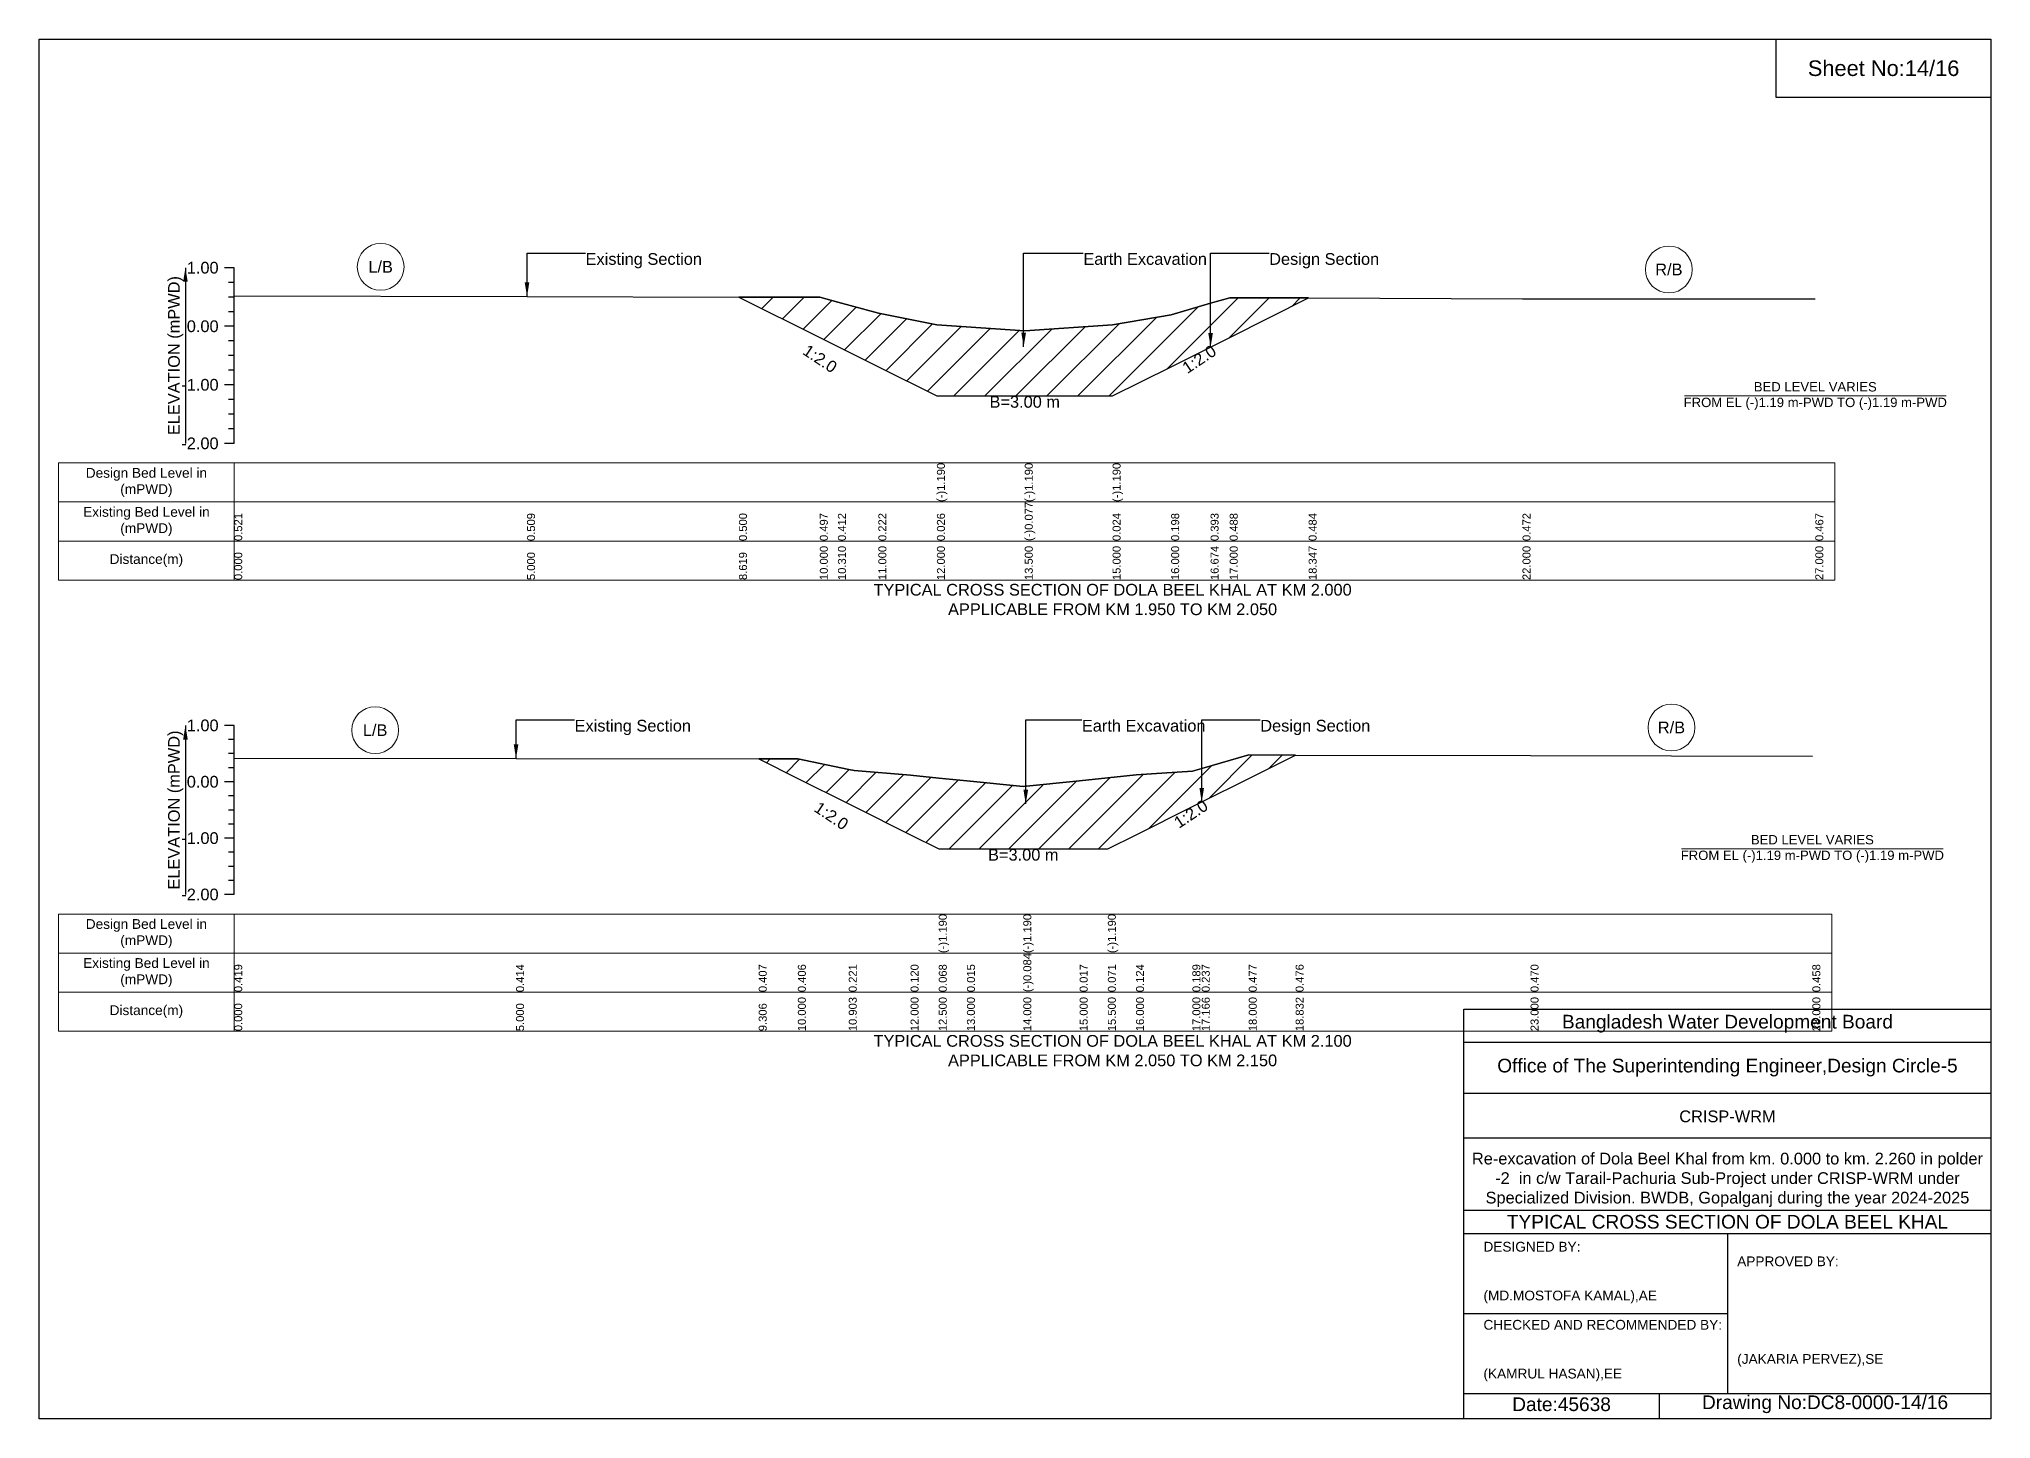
# Model space of a CAD drawing. Header units: inches. Extents: x 91000 to 258000, y -5656 to 125.
# Drawn here: x 230000 to 238000, y -5656 to 0 of the extents above; entities that cross this region are included whole.
import ezdxf

# ---------------------------------------------------------------- set-up
doc = ezdxf.new("R2010")
doc.units = ezdxf.units.IN
doc.header["$LTSCALE"] = 7
doc.header["$MEASUREMENT"] = 0
for name, color, linetype, lineweight in [('Cross section Data Border', 7, 'Continuous', 9), ('Cross Section Labels', 7, 'Continuous', 9), ('Existing_Bed_Level for Xsection', 7, 'Continuous', 25)]:
    doc.layers.add(name, color=color, linetype=linetype, lineweight=lineweight)
doc.styles.get("Standard").update_dxf_attribs({"font": 'arial.ttf'})
doc.dimstyles.get("Standard").update_dxf_attribs({"dimtxt": 0.18, "dimasz": 0.18, "dimexe": 0.18, "dimexo": 0.0625, "dimgap": 0.09, "dimtad": 0, "dimtih": 1, "dimtoh": 1, "dimdec": 4, "dimzin": 0, "dimdsep": 46, "dimtxsty": 'Standard', "dimcen": 0.09, "dimadec": 0, "dimazin": 0, "dimtfac": 1, "dimtdec": 4, "dimtofl": 0, "dimtmove": 0, "dimatfit": 3, "dimfxl": 1, "dimtolj": 1, "dimtzin": 0, "dimarcsym": 0})

msp = doc.modelspace()

# ---------------------------------------------------------------- hatches: boundary and pattern name
at = {"layer": 'Existing_Bed_Level for Xsection'}
h = msp.add_hatch(dxfattribs=at)
h.set_pattern_fill('ANSI31', color=256, scale=720, style=0)
h.paths.add_polyline_path([(232868.6, -1057.4), (233200, -1223.1), (233274.3, -1260.3), (233440, -1343.1), (233680, -1463.1), (234040, -1463.1), (234400, -1463.1), (234640, -1343.1), (234801.7, -1262.3), (234880, -1223.1), (235203.4, -1061.4), (234880, -1060.4), (234801.7, -1083.1), (234640, -1130), (234400, -1171.8), (234040, -1196), (233680, -1171.3), (233440, -1124.2), (233274.3, -1078.7), (233200, -1058.2)])
h = msp.add_hatch(dxfattribs=at)
h.set_pattern_fill('ANSI31', color=256, scale=693, style=0)
h.paths.add_polyline_path([(232949.6, -2950.6), (233110, -3030.7), (233318.6, -3135), (233341, -3146.2), (233572, -3261.7), (233687.5, -3319.5), (233803, -3319.5), (234034, -3319.5), (234265, -3319.5), (234380.5, -3319.5), (234496, -3261.7), (234727, -3146.2), (234765.3, -3127.1), (234958, -3030.7), (235150.1, -2934.7), (234958, -2934.4), (234765.3, -2989.9), (234727, -3000.9), (234496, -3016), (234380.5, -3028.3), (234265, -3040.7), (234034, -3064), (233803, -3041.1), (233687.5, -3029), (233572, -3016.9), (233341, -2998.2), (233318.6, -2993.6), (233110, -2950.8)])

# ---------------------------------------------------------------- linework, layer by layer
for points in [[(230000, 0), (238000, 0), (238000, -5656), (230000, -5656)], [(237120, 0), (238000, 0), (238000, -240), (237120, -240)]]:
    msp.add_lwpolyline(points, close=True)
for points in [[(235840, -5656), (235840, -3976), (238000, -3976)], [(235840, -4112), (238000, -4112)], [(235840, -4320), (238000, -4320)], [(235840, -4504), (238000, -4504)], [(235840, -4800), (238000, -4800)], [(235840, -4896), (238000, -4896)], [(236920, -4896), (236920, -5552)], [(235840, -5224), (236920, -5224)], [(235840, -5552), (238000, -5552)], [(236640, -5552), (236640, -5656)]]:
    msp.add_lwpolyline(points)
at = {"layer": 'Cross section Data Border'}
for points in [[(230080, -1737.5), (237360, -1737.5), (237360, -2217.5), (230080, -2217.5)], [(230080, -3586.6), (237348, -3586.6), (237348, -4066.6), (230080, -4066.6)]]:
    msp.add_lwpolyline(points, close=True, dxfattribs=at)
for points in [[(230800, -1737.5), (230800, -2217.5)], [(230080, -1897.5), (237360, -1897.5)], [(230080, -2057.5), (237360, -2057.5)], [(230800, -3586.6), (230800, -4066.6)], [(230080, -3746.6), (237348, -3746.6)], [(230080, -3906.6), (237348, -3906.6)]]:
    msp.add_lwpolyline(points, dxfattribs=at)
at = {"layer": 'Cross Section Labels'}
for points in [[(236744.2, -1463.1), (237815.8, -1463.1)], [(236732.2, -3319.5), (237803.8, -3319.5)]]:
    msp.add_lwpolyline(points, dxfattribs=at)
for centre in [(231400, -933.9), (236680, -944.8), (231377.5, -2832.9), (236690.5, -2821.9)]:
    msp.add_circle(centre, 96, dxfattribs=at)
at = {"layer": 'Existing_Bed_Level for Xsection'}
for points in [[(230800, -937.5), (230760, -937.5)], [(230800, -1657.5), (230800, -1417.5), (230800, -1177.5), (230800, -937.5)], [(230800, -997.5), (230776, -997.5)], [(230800, -1057.5), (230776, -1057.5)], [(230800, -1117.5), (230776, -1117.5)], [(230800, -1052.5), (232000, -1055.4), (232868.6, -1057.4), (233200, -1058.2), (233274.3, -1078.7), (233440, -1124.2), (233680, -1171.3), (233680, -1171.3), (234040, -1196), (234040, -1196), (234400, -1171.8), (234400, -1171.8), (234640, -1130), (234801.7, -1083.1), (234880, -1060.4), (235203.4, -1061.4), (236080, -1064.2), (237280, -1065.4)], [(230800, -1177.5), (230760, -1177.5)], [(230800, -1237.5), (230776, -1237.5)], [(230800, -1297.5), (230776, -1297.5)], [(230800, -1357.5), (230776, -1357.5)], [(230800, -1417.5), (230760, -1417.5)], [(230800, -1477.5), (230776, -1477.5)], [(230800, -1537.5), (230776, -1537.5)], [(230800, -1597.5), (230776, -1597.5)], [(230800, -1657.5), (230760, -1657.5)], [(230800, -2813.6), (230760, -2813.6)], [(230800, -2871.3), (230776, -2871.3)], [(230800, -3506.6), (230800, -3275.6), (230800, -3044.6), (230800, -2813.6)], [(230800, -2929.1), (230776, -2929.1)], [(230800, -2947.8), (231955, -2949), (232949.6, -2950.6), (233110, -2950.8), (233318.6, -2993.6), (233341, -2998.2), (233572, -3016.9), (233687.5, -3029), (233687.5, -3029), (233803, -3041.1), (234034, -3064), (234034, -3064), (234265, -3040.7), (234380.5, -3028.3), (234380.5, -3028.3), (234496, -3016), (234727, -3000.9), (234765.3, -2989.9), (234958, -2934.4), (235150.1, -2934.7), (236113, -2936), (237268, -2938.8)], [(230800, -2986.8), (230776, -2986.8)], [(230800, -3044.6), (230760, -3044.6)], [(230800, -3102.3), (230776, -3102.3)], [(230800, -3160.1), (230776, -3160.1)], [(230800, -3275.6), (230760, -3275.6)], [(230800, -3217.8), (230776, -3217.8)], [(230800, -3333.3), (230776, -3333.3)], [(230800, -3391.1), (230776, -3391.1)], [(230800, -3506.6), (230760, -3506.6)], [(230800, -3448.8), (230776, -3448.8)]]:
    msp.add_lwpolyline(points, dxfattribs=at)
for points in [[(232868.6, -1057.4), (232868.6, -1057.4), (233200, -1223.1), (233274.3, -1260.3), (233440, -1343.1), (233680, -1463.1), (233680, -1463.1), (234040, -1463.1), (234040, -1463.1), (234400, -1463.1), (234400, -1463.1), (234640, -1343.1), (234801.7, -1262.3), (234880, -1223.1), (235203.4, -1061.4), (235203.4, -1061.4), (235203.4, -1061.4), (234880, -1060.4), (234801.7, -1083.1), (234640, -1130), (234400, -1171.8), (234400, -1171.8), (234040, -1196), (234040, -1196), (233680, -1171.3), (233680, -1171.3), (233440, -1124.2), (233274.3, -1078.7), (233200, -1058.2), (232868.6, -1057.4)], [(232949.6, -2950.6), (232949.6, -2950.6), (233110, -3030.7), (233318.6, -3135), (233341, -3146.2), (233572, -3261.7), (233687.5, -3319.5), (233687.5, -3319.5), (233803, -3319.5), (234034, -3319.5), (234034, -3319.5), (234265, -3319.5), (234380.5, -3319.5), (234380.5, -3319.5), (234496, -3261.7), (234727, -3146.2), (234765.3, -3127.1), (234958, -3030.7), (235150.1, -2934.7), (234958, -2934.4), (234765.3, -2989.9), (234727, -3000.9), (234496, -3016), (234380.5, -3028.3), (234380.5, -3028.3), (234265, -3040.7), (234034, -3064), (234034, -3064), (233803, -3041.1), (233687.5, -3029), (233687.5, -3029), (233572, -3016.9), (233341, -2998.2), (233318.6, -2993.6), (233110, -2950.8), (232949.6, -2950.6)]]:
    msp.add_lwpolyline(points, close=True, dxfattribs=at)

# ---------------------------------------------------------------- texts
at = {"attachment_point": 5}
for s, insert, char_height in [('Sheet No:14/16', (237560, -120), 64), ('Bangladesh Water Development Board', (236920, -4036), 56), ('Office of The Superintending Engineer,Design Circle-5', (236920, -4216), 56)]:
    msp.add_mtext(s, dxfattribs=dict(at, insert=insert, char_height=char_height))
for s, insert, char_height, width, attachment_point in [('CRISP-WRM', (236920, -4416), 48, 2240, 5), ('Re-excavation of Dola Beel Khal from km. 0.000 to km. 2.260 in polder -2  in c/w Tarail-Pachuria Sub-Project under CRISP-WRM under Specialized Division. BWDB, Gopalganj during the year 2024-2025', (236920, -4676), 48, 2160, 5), ('TYPICAL CROSS SECTION OF DOLA BEEL KHAL', (236920, -4848), 56, 2240, 5), ('DESIGNED BY:^J^J^J(MD.MOSTOFA KAMAL),AE', (235920, -5056), 40, 1120, 4), ('APPROVED BY:^J^J^J^J^J^J(JAKARIA PERVEZ),SE', (236960, -5216), 40, 1120, 4), ('CHECKED AND RECOMMENDED BY:^J^J^J(KAMRUL HASAN),EE', (235920, -5376), 40, 1120, 4), ('Date:45638', (236240, -5596), 56, 1120, 5), ('Drawing No:DC8-0000-14/16', (237320, -5596), 56, 1760, 5)]:
    msp.add_mtext(s, dxfattribs=dict(insert=insert, char_height=char_height, width=width, attachment_point=attachment_point))
at = {"layer": 'Cross section Data Border', "char_height": 40, "width": 640, "attachment_point": 5}
for s, insert in [('Design Bed Level in (mPWD)', (230440, -1817.5)), ('Existing Bed Level in (mPWD)', (230440, -1977.5)), ('Distance(m)', (230440, -2137.5)), ('Design Bed Level in (mPWD)', (230440, -3666.6)), ('Existing Bed Level in (mPWD)', (230440, -3826.6)), ('Distance(m)', (230440, -3986.6))]:
    msp.add_mtext(s, dxfattribs=dict(at, insert=insert))
at = {"layer": 'Cross Section Labels'}
for s, insert, char_height, attachment_point in [('Existing Section', (232240, -877.5), 48, 1), ('Earth Excavation', (234280, -877.5), 48, 1), ('Design Section', (235041.7, -877.5), 48, 1), ('L/B', (231400, -933.9), 48, 5), ('R/B', (236680, -944.8), 48, 5), ('BED LEVEL VARIES ^JFROM EL (-)1.19 m-PWD TO (-)1.19 m-PWD', (237280, -1463.1), 38.4, 5), ('B=3.00 m', (234040, -1463.1), 48, 2), ('TYPICAL CROSS SECTION OF DOLA BEEL KHAL AT KM 2.000^JAPPLICABLE FROM KM 1.950 TO KM 2.050', (234400, -2297.5), 48, 5), ('Existing Section', (232195, -2790.5), 48, 1), ('Earth Excavation', (234274, -2790.5), 48, 1), ('Design Section', (235005.3, -2790.5), 48, 1), ('R/B', (236690.5, -2821.9), 48, 5), ('L/B', (231377.5, -2832.9), 48, 5), ('BED LEVEL VARIES ^JFROM EL (-)1.19 m-PWD TO (-)1.19 m-PWD', (237268, -3319.5), 38.4, 5), ('B=3.00 m', (234034, -3319.5), 48, 2), ('TYPICAL CROSS SECTION OF DOLA BEEL KHAL AT KM 2.100^JAPPLICABLE FROM KM 2.050 TO KM 2.150', (234400, -4146.6), 48, 5)]:
    msp.add_mtext(s, dxfattribs=dict(at, insert=insert, char_height=char_height, attachment_point=attachment_point))
at = {"layer": 'Cross Section Labels', "char_height": 48, "attachment_point": 2}
for insert, rotation in [((233214.3, -1290.3), 326.30993), ((234741.7, -1292.3), 33.69007), ((234707.6, -3156), 33.69007), ((233260.8, -3163.9), 326.30993)]:
    msp.add_mtext('1:2.0', dxfattribs=dict(at, insert=insert, rotation=rotation))
at = {"layer": 'Existing_Bed_Level for Xsection', "char_height": 48, "attachment_point": 6}
for s, insert in [('1.00', (230736, -937.5)), ('0.00', (230736, -1177.5)), ('-1.00', (230736, -1417.5)), ('-2.00', (230736, -1657.5)), ('1.00', (230736, -2813.6)), ('0.00', (230736, -3044.6)), ('-1.00', (230736, -3275.6)), ('-2.00', (230736, -3506.6))]:
    msp.add_mtext(s, dxfattribs=dict(at, insert=insert))
at = {"layer": 'Existing_Bed_Level for Xsection', "rotation": 90}
for s, insert, char_height, attachment_point in [('ELEVATION (mPWD)', (230560, -1297.5), 48, 5), ('(-)1.190', (233680, -1897.5), 32.8, 1), ('(-)1.190', (234040, -1897.5), 32.8, 1), ('(-)1.190', (234400, -1897.5), 32.8, 1), ('(-)0.077', (234040, -2057.5), 32.8, 1), ('0.521', (230800, -2057.5), 32.8, 1), ('0.509', (232000, -2057.5), 32.8, 1), ('0.500', (232868.6, -2057.5), 32.8, 1), ('0.497', (233200, -2057.5), 32.8, 1), ('0.412', (233274.3, -2057.5), 32.8, 1), ('0.222', (233440, -2057.5), 32.8, 1), ('0.026', (233680, -2057.5), 32.8, 1), ('0.024', (234400, -2057.5), 32.8, 1), ('0.198', (234640, -2057.5), 32.8, 1), ('0.393', (234801.7, -2057.5), 32.8, 1), ('0.488', (234880, -2057.5), 32.8, 1), ('0.484', (235203.4, -2057.5), 32.8, 1), ('0.472', (236080, -2057.5), 32.8, 1), ('0.467', (237280, -2057.5), 32.8, 1), ('10.000', (233200, -2217.5), 32.8, 1), ('10.310', (233274.3, -2217.5), 32.8, 1), ('11.000', (233440, -2217.5), 32.8, 1), ('12.000', (233680, -2217.5), 32.8, 1), ('13.500', (234040, -2217.5), 32.8, 1), ('15.000', (234400, -2217.5), 32.8, 1), ('16.000', (234640, -2217.5), 32.8, 1), ('16.674', (234801.7, -2217.5), 32.8, 1), ('17.000', (234880, -2217.5), 32.8, 1), ('18.347', (235203.4, -2217.5), 32.8, 1), ('22.000', (236080, -2217.5), 32.8, 1), ('27.000', (237280, -2217.5), 32.8, 1), ('0.000', (230800, -2217.5), 32.8, 1), ('5.000', (232000, -2217.5), 32.8, 1), ('8.619', (232868.6, -2217.5), 32.8, 1), ('ELEVATION (mPWD)', (230560, -3160.1), 48, 5), ('(-)1.190', (233687.5, -3746.6), 32.8, 1), ('(-)1.190', (234034, -3746.6), 32.8, 1), ('(-)1.190', (234380.5, -3746.6), 32.8, 1), ('(-)0.084', (234034, -3906.6), 32.8, 1), ('0.419', (230800, -3906.6), 32.8, 1), ('0.414', (231955, -3906.6), 32.8, 1), ('0.407', (232949.6, -3906.6), 32.8, 1), ('0.406', (233110, -3906.6), 32.8, 1), ('0.221', (233318.6, -3906.6), 32.8, 1), ('0.120', (233572, -3906.6), 32.8, 1), ('0.068', (233687.5, -3906.6), 32.8, 1), ('0.015', (233803, -3906.6), 32.8, 1), ('0.017', (234265, -3906.6), 32.8, 1), ('0.071', (234380.5, -3906.6), 32.8, 1), ('0.124', (234496, -3906.6), 32.8, 1), ('0.189', (234727, -3906.6), 32.8, 1), ('0.237', (234765.3, -3906.6), 32.8, 1), ('0.477', (234958, -3906.6), 32.8, 1), ('0.476', (235150.1, -3906.6), 32.8, 1), ('0.470', (236113, -3906.6), 32.8, 1), ('0.458', (237268, -3906.6), 32.8, 1), ('0.000', (230800, -4066.6), 32.8, 1), ('5.000', (231955, -4066.6), 32.8, 1), ('9.306', (232949.6, -4066.6), 32.8, 1), ('10.000', (233110, -4066.6), 32.8, 1), ('10.903', (233318.6, -4066.6), 32.8, 1), ('12.000', (233572, -4066.6), 32.8, 1), ('12.500', (233687.5, -4066.6), 32.8, 1), ('13.000', (233803, -4066.6), 32.8, 1), ('14.000', (234034, -4066.6), 32.8, 1), ('15.000', (234265, -4066.6), 32.8, 1), ('15.500', (234380.5, -4066.6), 32.8, 1), ('16.000', (234496, -4066.6), 32.8, 1), ('17.000', (234727, -4066.6), 32.8, 1), ('17.166', (234765.3, -4066.6), 32.8, 1), ('18.000', (234958, -4066.6), 32.8, 1), ('18.832', (235150.1, -4066.6), 32.8, 1), ('23.000', (236113, -4066.6), 32.8, 1), ('28.000', (237268, -4066.6), 32.8, 1)]:
    msp.add_mtext(s, dxfattribs=dict(at, insert=insert, char_height=char_height, attachment_point=attachment_point))

# ---------------------------------------------------------------- leaders
at = {"layer": 'Cross Section Labels', "annotation_type": 0, "has_hookline": 1, "hookline_direction": 0}
for points, text_width in [([(232000, -1055.4), (232000, -877.5), (232239.9, -877.5)], 467.2), ([(234035.5, -1261.7), (234035.5, -877.5), (234279.9, -877.5)], 497), ([(234801.7, -1262.3), (234801.7, -877.5), (235041.6, -877.5)], 441.2), ([(231955, -2949), (231955, -2790.5), (232194.9, -2790.5)], 467.2), ([(234044.1, -3134.9), (234044.1, -2790.5), (234273.9, -2790.5)], 497), ([(234765.3, -3127.1), (234765.3, -2790.5), (235005.2, -2790.5)], 441.2)]:
    msp.add_leader(points, dimstyle='Standard', override={"dimasz": 57.6}, dxfattribs=dict(at, text_width=text_width))
at = {"layer": 'Existing_Bed_Level for Xsection'}
for points in [[(230600, -937.5), (230600, -1657.5)], [(230600, -2813.6), (230600, -3506.6)]]:
    msp.add_leader(points, dimstyle='Standard', override={"dimasz": 57.6}, dxfattribs=at)

doc.saveas('drawing.dxf')
